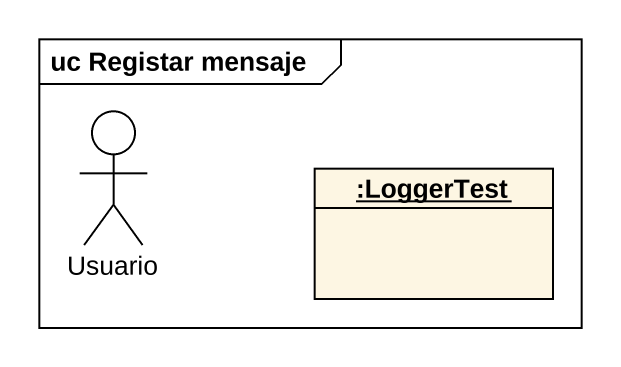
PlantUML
@startuml
mainframe uc Registar mensaje
allowmixing
hide circle
hide empty members
actor Usuario
object ":LoggerTest" as LoggerTest
@enduml
